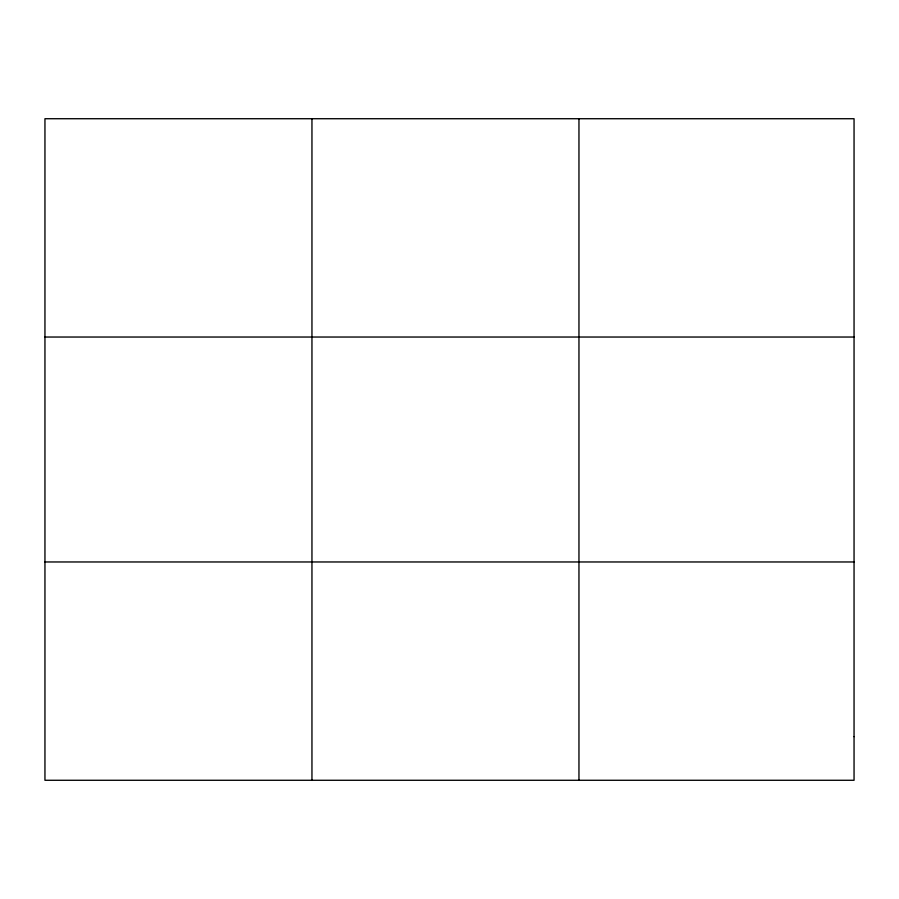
<?xml version="1.0" encoding="UTF-8"?>
<svg xmlns="http://www.w3.org/2000/svg" width="899" height="899" viewBox="0 0 899 899"><rect width="100%" height="100%" fill="white"/><g stroke="black" fill="none" stroke-linecap="round" stroke-linejoin="round"><path stroke-width="1.35" d="M311.953 780.276L311.953 118.724M578.956 780.276L578.956 118.724M44.95 337.035L854.05 337.035M44.95 561.965L854.05 561.965M854.05 736.618L854.05 780.276L44.95 780.276L44.95 118.724L854.05 118.724L854.05 736.618"/></g></svg>
